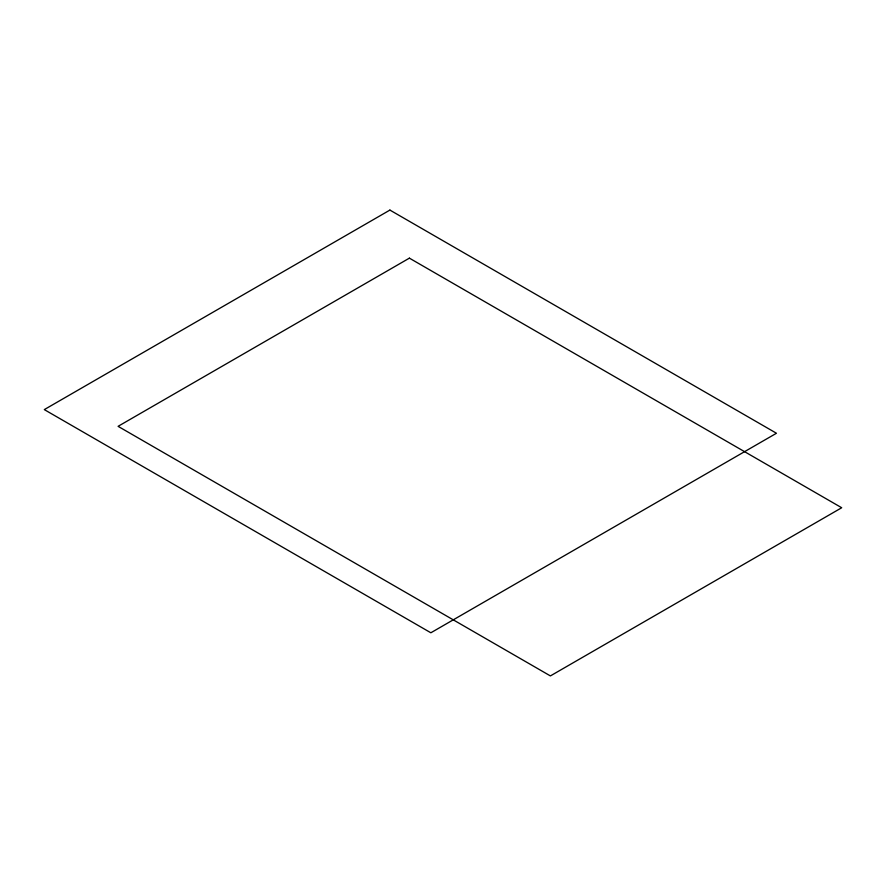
<?xml version="1.0" encoding="UTF-8"?>
<svg xmlns="http://www.w3.org/2000/svg" width="886" height="886" viewBox="0 0 886 886"><rect width="100%" height="100%" fill="white"/><g stroke="black" fill="none" stroke-linecap="round" stroke-linejoin="round"><path stroke-width="1.33" d="M389.906 210.082L44.3 409.609L430.851 632.781L776.457 433.254L389.906 210.082M409.387 258.147L118.082 426.332L550.394 675.918L841.7 507.744L409.387 258.147"/></g></svg>
